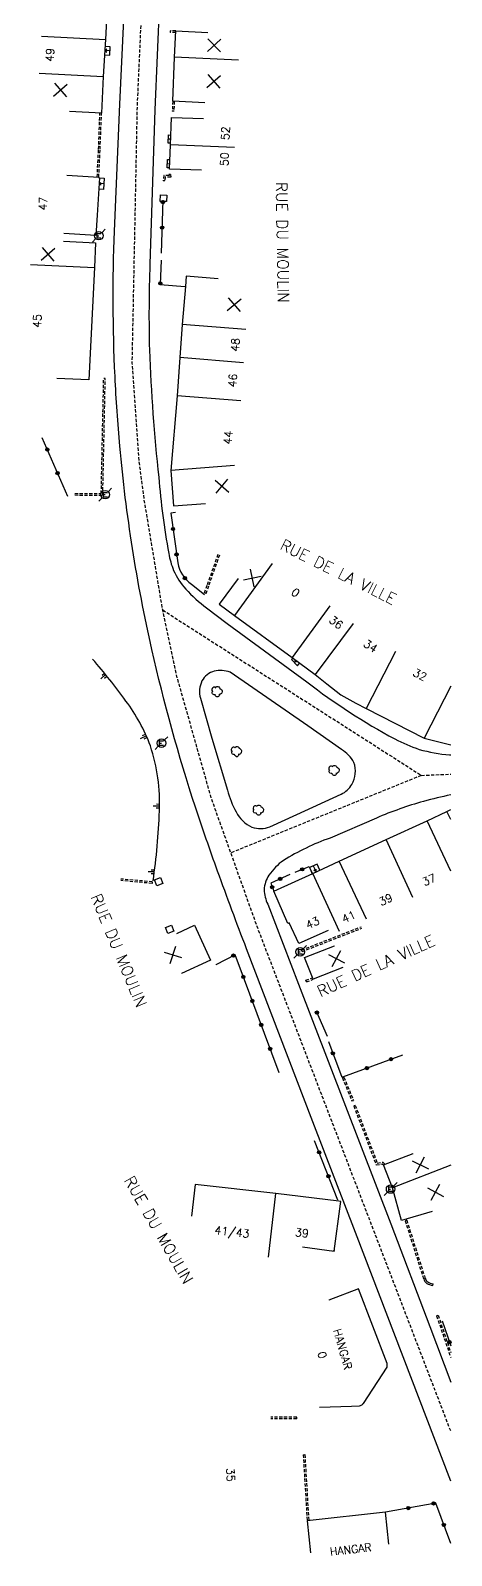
# Model space of a CAD drawing. Header units: millimetres. Extents: x 146000 to 147000, y 131000 to 131923.
# Drawn here: x 146934.4 to 147000.1, y 131423.5 to 131661.8 of the extents above; entities that cross this region are included whole.
import ezdxf
from ezdxf.enums import TextEntityAlignment as Align

# ---------------------------------------------------------------- set-up
doc = ezdxf.new("R2010")
doc.units = ezdxf.units.MM
doc.linetypes.add('DASHED', pattern=[0.75, 0.5, -0.25])
doc.layers.get('0').update_dxf_attribs({"linetype": 'CONTINUOUS'})
for name, color, linetype in [('W0001', 6, 'DASHED'), ('W0008', 7, 'CONTINUOUS'), ('W0100', 7, 'CONTINUOUS'), ('W0112', 1, 'DASHED'), ('W0211', 2, 'CONTINUOUS'), ('W0300', 7, 'CONTINUOUS'), ('W0322', 7, 'CONTINUOUS'), ('W0471', 7, 'CONTINUOUS'), ('W0984', 7, 'CONTINUOUS'), ('W0989', 7, 'CONTINUOUS'), ('W0991', 7, 'CONTINUOUS'), ('W1102', 7, 'CONTINUOUS')]:
    doc.layers.add(name, color=color, linetype=linetype)
doc.styles.get("Standard").update_dxf_attribs({"font": 'romans.shx', "width": 0.85})

# ---------------------------------------------------------------- blocks, each defined once
blk = doc.blocks.new('t211o')
at = {"color": 0, "linetype": 'Continuous'}
for p, q in [((-0.29, 0.5), (-0.29, 0)), ((0, 1), (0, 0)), ((0.29, 0.5), (0.29, 0))]:
    blk.add_line(p, q, dxfattribs=at)
blk = doc.blocks.new('t991o')
at = {"color": 0, "linetype": 'Continuous'}
for p, q in [((-1, 1), (1, -1)), ((-1, -1), (1, 1))]:
    blk.add_line(p, q, dxfattribs=at)
blk = doc.blocks.new('t322o')
at = {"color": 0, "linetype": 'Continuous'}
for radius in [0.25, 0.15]:
    blk.add_circle((0, 0), radius, dxfattribs=at)
blk = doc.blocks.new('T300')
for p, q in [((-0.8, 0.51), (-0.86, 0.34)), ((-0.86, 0.34), (-0.86, 0.17)), ((-0.86, 0.17), (-0.74, 0.06)), ((-0.69, 0.63), (-0.8, 0.51)), ((-0.8, -0.06), (-0.74, 0.06)), ((-0.74, 0.06), (-0.69, 0.11)), ((-0.57, 0.69), (-0.69, 0.63)), ((-0.46, 0.69), (-0.57, 0.69)), ((-0.29, 0.63), (-0.46, 0.69)), ((-0.29, 0.63), (-0.17, 0.74)), ((-0.23, 0.57), (-0.29, 0.63)), ((-0.17, 0.74), (-0.06, 0.8)), ((-0.06, 0.8), (0.06, 0.8)), ((0.06, 0.8), (0.23, 0.74)), ((0.23, 0.74), (0.34, 0.63)), ((0.34, 0.63), (0.4, 0.51)), ((0.46, 0.46), (0.34, 0.46)), ((0.4, 0.51), (0.4, 0.46)), ((0.57, 0.4), (0.46, 0.46)), ((0.57, 0.4), (0.69, 0.29)), ((0.69, 0.29), (0.74, 0.17)), ((0.74, 0.06), (0.69, -0.17)), ((0.74, 0.17), (0.74, 0.06)), ((-0.8, -0.17), (-0.8, -0.06)), ((-0.8, -0.23), (-0.8, -0.17)), ((-0.74, -0.34), (-0.8, -0.23)), ((-0.69, -0.4), (-0.74, -0.34)), ((-0.51, -0.46), (-0.69, -0.4)), ((-0.4, -0.46), (-0.51, -0.46)), ((-0.4, -0.46), (-0.34, -0.46)), ((-0.34, -0.46), (-0.34, -0.4)), ((-0.34, -0.51), (-0.34, -0.46)), ((-0.29, -0.63), (-0.34, -0.51)), ((-0.17, -0.74), (-0.29, -0.63)), ((-0.06, -0.8), (-0.17, -0.74)), ((0.06, -0.8), (-0.06, -0.8)), ((0.17, -0.74), (0.06, -0.8)), ((0.23, -0.69), (0.17, -0.74)), ((0.29, -0.46), (0.23, -0.46)), ((0.29, -0.63), (0.23, -0.69)), ((0.46, -0.4), (0.29, -0.46)), ((0.34, -0.51), (0.29, -0.63)), ((0.34, -0.51), (0.34, -0.46)), ((0.57, -0.34), (0.46, -0.4)), ((0.63, -0.29), (0.57, -0.34)), ((0.69, -0.17), (0.63, -0.29))]:
    blk.add_line(p, q)
blk = doc.blocks.new('T471')
for p, q in [((-0.333334, 0.333334), (-0.333334, -0.333334)), ((-0.333334, 0.333334), (0.333334, 0.333334)), ((-0.333334, 0), (0, 0)), ((0.500001, 0.500001), (1.000002, 1.000002)), ((-0.500001, -0.500001), (-1.000002, -1.000002)), ((-0.333334, -0.333334), (0.333334, -0.333334))]:
    blk.add_line(p, q)
blk.add_ellipse((0, 0), major_axis=(0.471405, 0.471405), ratio=1, start_param=5.4977871438, end_param=11.780972451)
blk = doc.blocks.new('t112o')
at = {"color": 0, "linetype": 'Continuous'}
for p, q in [((-0.5, 0.5), (0.5, 0.5)), ((-0.5, -0.5), (-0.5, 0.5)), ((0.5, 0.5), (0.5, -0.5)), ((0.5, -0.5), (-0.5, -0.5))]:
    blk.add_line(p, q, dxfattribs=at)

msp = doc.modelspace()

# ---------------------------------------------------------------- linework, layer by layer
at = {"layer": 'W0001', "flags": 128}
for points in [[(147000, 131443), (146969.78, 131521.82), (146965.68, 131533.32), (146962.65, 131541.81), (146957.15, 131561.29), (146955.04, 131571.27), (146952.17, 131588.49), (146951.39, 131594.43), (146950.29, 131609.84), (146951.09, 131649.87), (146952.4, 131679.23), (146954.65, 131701.48), (146961.87, 131703.55), (146986.43, 131714.89), (147000, 131721.43)], [(146955.04, 131571.27), (146995.43, 131545.43), (146965.68, 131533.32), (146965.68, 131533.32)], [(146995.43, 131545.43), (147000, 131545.63)]]:
    msp.add_lwpolyline(points, dxfattribs=at)
at = {"layer": 'W0008', "flags": 128}
for points in [[(146957.71, 131702.77), (146956.97, 131698.25), (146954.91, 131675.07), (146953.84, 131649.41), (146953.05, 131625.29, 0.0155), (146952.97, 131611.91, 0.0171), (146954.42, 131592, 0.025), (146955.99, 131580.12, 0.0499), (146956.73, 131577.46, 0.0814), (146958.65, 131574.54, 0.0503), (146961.9, 131571.59), (146965.11, 131569.16), (146977.55, 131560.03, 0.0404), (146991.26, 131551.13, 0.0425), (146995.09, 131549.5, 0.0537), (146999.83, 131548.65, 0.000638), (147000, 131548.63, 0.0016)], [(147000, 131435.15), (146985.16, 131474), (146978.49, 131491.28), (146968.13, 131518.35, -0.005), (146963.61, 131530.47, -0.0075), (146960.16, 131540.47, -0.0235), (146953.35, 131565.09, -0.0164), (146950.33, 131580.89, -0.0165), (146948.35, 131596.86, -0.0107), (146947.61, 131607.77, -0.0221), (146947.52, 131630.46), (146948.34, 131650.32), (146949.89, 131683.4), (146951.59, 131700.2), (146951.59, 131700.2)], [(146965.57, 131561.58, 0.1156), (146963.1, 131561.73, 0.2026), (146961.17, 131560.18, 0.1895), (146960.95, 131557.49), (146962.71, 131551.27), (146965.14, 131543.14, 0.0609), (146966.53, 131539.71, 0.167), (146968.98, 131537.35, 0.1956), (146971.76, 131537.41), (146975.98, 131539.34), (146982.9, 131542.5, 0.1538), (146984.55, 131544.02, 0.2311), (146984.88, 131547.45, 0.1331), (146982.97, 131549.46), (146977.69, 131553.18), (146965.57, 131561.58), (146965.57, 131561.58)], [(147000, 131542.39, 0.012494), (146995.77, 131541.36, 0.0339), (146988.4, 131538.76), (146981.17, 131535.64, 0.0542), (146973.89, 131532.13, 0.0967), (146971.63, 131529.83, 0.1348), (146970.88, 131527.58, 0.0949), (146971.43, 131525.3), (146976.25, 131512.82), (146990.63, 131475.38), (146996.74, 131459.35), (147000, 131450.65)]]:
    msp.add_lwpolyline(points, format="xyb", dxfattribs=at)
at = {"layer": 'W0100'}
for p, q in [((146945.99, 131658.67), (146946.34, 131658.92)), ((146945.99, 131658.67), (146946.32, 131658.4)), ((146946.82, 131658.63), (146945.99, 131658.67)), ((146955.93, 131644.86), (146956.3, 131644.84)), ((146956.3, 131644.84), (146956.15, 131644.73)), ((146956.3, 131644.84), (146956.16, 131644.97)), ((146956.15, 131641), (146956.03, 131641.1)), ((146955.78, 131641.01), (146956.15, 131641)), ((146956.15, 131641), (146956.02, 131640.9)), ((146945.13, 131637.9), (146945.44, 131638.08)), ((146945.13, 131637.9), (146945.42, 131637.7)), ((146945.86, 131637.86), (146945.13, 131637.9)), ((146975.61, 131563.03), (146975.87, 131563.37)), ((146975.87, 131563.37), (146975.64, 131563.25)), ((146975.87, 131563.37), (146975.82, 131563.11)), ((146978.55, 131531.31), (146979, 131530.35)), ((146979, 131530.35), (146978.66, 131530.62)), ((146979, 131530.35), (146979, 131530.78))]:
    msp.add_line(p, q, dxfattribs=at)
at = {"layer": 'W0100', "flags": 128}
for points in [[(146942.75, 131692.44), (146947.75, 131692.14), (146947.36, 131685.76), (146948.6, 131685.67), (146948.27, 131680.4), (146947.14, 131680.47), (146946.86, 131675.11), (146946.69, 131671.57), (146946.09, 131660.39), (146945.77, 131654.63), (146945.49, 131648.88), (146940.49, 131649.14), (146940.49, 131649.14)], [(146961.6, 131650.53), (146956.6, 131650.75), (146956.88, 131657.63), (146957.09, 131661.74), (146962.08, 131661.52), (146962.08, 131661.52)], [(146945.96, 131658.03), (146946.79, 131657.98), (146946.85, 131659.27), (146946.03, 131659.32), (146946.03, 131659.32)], [(146961.12, 131639.98), (146956.12, 131640.16), (146956.27, 131643.92), (146956.43, 131648.23), (146961.42, 131648.04), (146961.42, 131648.04)], [(146956.28, 131644.21), (146955.89, 131644.22), (146955.97, 131645.49), (146956.33, 131645.48), (146956.33, 131645.48)], [(146956.13, 131640.35), (146955.76, 131640.36), (146955.79, 131641.66), (146956.18, 131641.65), (146956.18, 131641.65)], [(146940.08, 131639.19), (146945.07, 131638.89), (146945.08, 131638.78), (146945.18, 131638.79), (146944.84, 131632.95), (146944.62, 131629.77), (146939.63, 131630.08), (146939.63, 131630.08)], [(146945.18, 131638.79), (146945.92, 131638.76), (146945.81, 131636.97), (146945.08, 131637.01), (146945.08, 131637.01)], [(146939.55, 131628.89), (146944.54, 131628.65), (146944.4, 131624.77), (146943.49, 131607.21), (146938.5, 131607.45), (146938.5, 131607.45)], [(146963.7, 131623.02), (146958.72, 131623.45), (146958.58, 131621.81), (146958.07, 131615.89), (146957.7, 131610.71), (146957.28, 131604.73), (146956.29, 131593.09), (146956.73, 131587.54), (146961.71, 131587.93), (146961.71, 131587.93)], [(146966.8, 131576.21), (146963.86, 131572.17), (146966.26, 131570.43), (146975.24, 131563.84), (146978.82, 131561.17), (146980.64, 131559.73), (146982.84, 131557.99), (146985.2, 131556.71), (146986.8, 131555.9), (146995.86, 131551.27), (147000, 131550.18)], [(146980.89, 131521.18), (146976.3, 131519.18), (146974.76, 131522.37), (146974.57, 131522.29), (146972.37, 131527.36), (146978.5, 131530.12), (146982.61, 131532.02), (146989.93, 131535.43), (146996.33, 131538.32), (146999.39, 131539.81), (147000, 131540.09)], [(146979.57, 131530.61), (146979.13, 131531.56), (146977.97, 131531.06), (146978.42, 131530.08), (146978.42, 131530.08)], [(146957.24, 131520.75), (146960.02, 131522.04), (146962.53, 131516.57), (146957.99, 131514.48), (146957.99, 131514.48)], [(146983.18, 131515.39), (146978.53, 131513.57), (146977.19, 131516.99), (146981.84, 131518.82), (146981.84, 131518.82)], [(146997.13, 131477.27), (146992.31, 131475.91), (146990.89, 131480.98), (146989.5, 131484.56), (146994.16, 131486.37), (146994.16, 131486.37)], [(146976.85, 131471.79), (146981.8, 131471.11), (146982.8, 131478.49), (146982.86, 131478.88), (146982.54, 131478.92), (146972.7, 131480.09), (146960.12, 131481.53), (146959.55, 131476.56), (146959.55, 131476.56)], [(146981.7, 131471.12), (146981.72, 131471.21), (146981.81, 131471.2), (146981.8, 131471.11), (146981.7, 131471.12), (146981.7, 131471.12)], [(146990.35, 131425.32), (146989.8, 131430.3), (146977.59, 131428.95), (146978.14, 131423.98), (146978.14, 131423.98)]]:
    msp.add_lwpolyline(points, dxfattribs=at)
at = {"layer": 'W0100'}
msp.add_lwpolyline([(146975.33, 131563.77), (146975.15, 131563.53), (146976.08, 131562.53), (146976.4, 131562.97)], dxfattribs=at)
at = {"layer": 'W0100', "flags": 128}
msp.add_lwpolyline([(146979.53, 131446.72), (146984.53, 131446.89), (146985.76, 131446.93, 0.1088), (146986.03, 131447.02, 0.1308), (146986.38, 131447.31), (146990.1, 131452.99), (146990.06, 131453.55), (146985.63, 131465.23), (146980.96, 131463.45), (146980.96, 131463.45)], format="xyb", dxfattribs=at)
at = {"layer": 'W0112'}
for p, q in [((146956.24, 131661.51), (146956.25, 131661.76)), ((146957.08, 131661.49), (146956.24, 131661.51)), ((146957.09, 131661.74), (146956.25, 131661.76)), ((146956.6, 131650.75), (146956.54, 131649.2)), ((146956.85, 131650.74), (146956.79, 131649.19)), ((146945.03, 131643.27), (146945.24, 131648.89)), ((146945.28, 131643.26), (146945.49, 131648.88)), ((146956.79, 131649.19), (146956.54, 131649.2)), ((146944.82, 131638.91), (146945.03, 131643.27)), ((146945.07, 131638.89), (146945.28, 131643.26)), ((146955.2, 131639.16), (146955.11, 131638.33)), ((146956.03, 131639.14), (146955.2, 131639.16)), ((146955.42, 131638.9), (146955.36, 131638.31)), ((146956.29, 131638.89), (146955.42, 131638.9)), ((146956.27, 131639.3), (146956.02, 131639.29)), ((146956.02, 131639.29), (146956.03, 131639.14)), ((146956.27, 131639.3), (146956.29, 131638.89)), ((146955.36, 131638.31), (146955.11, 131638.33)), ((146945.45, 131589.45), (146945.83, 131607.46)), ((146945.69, 131589.2), (146946.08, 131607.46)), ((146946.08, 131607.46), (146945.83, 131607.46)), ((146941.33, 131589.49), (146945.45, 131589.45)), ((146941.33, 131589.24), (146945.69, 131589.2)), ((146962.04, 131575.26), (146963.71, 131579.98)), ((146962.28, 131575.18), (146963.94, 131579.89)), ((146961.58, 131573.95), (146962.04, 131575.26)), ((146961.81, 131573.87), (146962.28, 131575.18)), ((146961.81, 131573.87), (146961.58, 131573.95)), ((146953.41, 131528.8), (146948.51, 131529.24)), ((146953.38, 131528.55), (146948.49, 131528.99)), ((146953.41, 131528.8), (146953.38, 131528.55)), ((146976.72, 131518.14), (146986.03, 131521.79)), ((146976.81, 131517.91), (146986.13, 131521.56)), ((146976.81, 131517.91), (146976.72, 131518.14)), ((146977.41, 131513.42), (146978.44, 131513.8)), ((146977.5, 131513.18), (146977.41, 131513.42)), ((146977.5, 131513.18), (146978.53, 131513.57)), ((146983.1, 131498.19), (146983.33, 131498.28)), ((146983.1, 131498.19), (146984.58, 131494.56)), ((146983.33, 131498.28), (146984.81, 131494.65)), ((146984.58, 131494.56), (146984.81, 131494.65)), ((146985.09, 131493.88), (146984.86, 131493.79)), ((146984.86, 131493.79), (146988.38, 131484.57)), ((146985.09, 131493.88), (146988.54, 131484.85)), ((146988.38, 131484.57), (146989.32, 131484.74)), ((146988.54, 131484.85), (146989.4, 131485.01)), ((146989.32, 131484.74), (146989.5, 131484.56)), ((146989.4, 131485.01), (146989.75, 131484.66)), ((146993.13, 131475.94), (146992.89, 131475.86)), ((146992.89, 131475.86), (146995.65, 131467.14)), ((146993.13, 131475.94), (146995.89, 131467.22)), ((146995.65, 131467.14), (146995.72, 131466.94)), ((146995.89, 131467.22), (146995.96, 131467.02)), ((146995.72, 131466.94), (146995.79, 131466.75)), ((146995.79, 131466.75), (146995.88, 131466.55)), ((146995.88, 131466.55), (146995.98, 131466.37)), ((146995.96, 131467.02), (146996.02, 131466.84)), ((146995.98, 131466.37), (146996.1, 131466.22)), ((146996.02, 131466.84), (146996.1, 131466.66)), ((146996.1, 131466.66), (146996.18, 131466.51)), ((146996.1, 131466.22), (146996.27, 131466.07)), ((146996.18, 131466.51), (146996.28, 131466.39)), ((146996.27, 131466.07), (146996.48, 131465.96)), ((146996.28, 131466.39), (146996.41, 131466.28)), ((146996.41, 131466.28), (146996.58, 131466.19)), ((146996.48, 131465.96), (146996.71, 131465.87)), ((146996.58, 131466.19), (146996.79, 131466.11)), ((146996.71, 131465.87), (146996.95, 131465.8)), ((146996.79, 131466.11), (146997.01, 131466.04)), ((146996.95, 131465.8), (146997.2, 131465.73)), ((146997.01, 131466.04), (146997.26, 131465.97)), ((146997.2, 131465.73), (146997.26, 131465.97)), ((146997.8, 131461), (146998.04, 131461.08)), ((146997.8, 131461), (147000, 131454.5)), ((146998.04, 131461.08), (147000, 131455.28)), ((146975.97, 131445.15), (146971.9, 131445.16)), ((146975.97, 131444.9), (146971.9, 131444.91)), ((146975.97, 131444.9), (146975.97, 131445.15)), ((146976.98, 131439.3), (146977.23, 131439.32)), ((146976.98, 131439.3), (146977.59, 131428.95)), ((146977.23, 131439.32), (146977.84, 131428.98))]:
    msp.add_line(p, q, dxfattribs=at)
at = {"layer": 'W0211', "flags": 128}
msp.add_lwpolyline([(146953.55, 131528.95, 0.0263), (146954.53, 131539.87, 0.09), (146953.12, 131550.05, 0.0688), (146949.31, 131557.05, 0.0207), (146944.09, 131563.61), (146944.09, 131563.61)], format="xyb", dxfattribs=at)
at = {"layer": 'W0322'}
for p, q in [((146955.08, 131635.28), (146954.83, 131627.01)), ((146979.05, 131508.49), (146980.71, 131504.7)), ((146980.93, 131503.84), (146983, 131498.26)), ((146983.17, 131498.32), (146992.55, 131501.78)), ((146982.36, 131479.07), (146978.74, 131488.36))]:
    msp.add_line(p, q, dxfattribs=at)
at = {"layer": 'W0322', "flags": 128}
for points in [[(146954.79, 131625.95), (146954.67, 131622.13), (146958.48, 131621.82), (146958.48, 131621.82)], [(146940.23, 131589), (146938.78, 131592.33), (146936.24, 131598.16), (146936.24, 131598.16)], [(146974.87, 131529.95), (146971.9, 131528.57), (146972.37, 131527.36), (146972.37, 131527.36)], [(146975.7, 131530.33), (146977.89, 131531.17), (146978.4, 131530.07), (146978.4, 131530.07)], [(146973.22, 131498.96), (146966.34, 131517.42), (146963.33, 131515.81), (146963.33, 131515.81)], [(146998.67, 131460.23), (147000, 131456.31)], [(147000, 131425.42), (146997.66, 131431.74), (146989.8, 131430.3), (146989.8, 131430.3)]]:
    msp.add_lwpolyline(points, dxfattribs=at)
msp.add_lwpolyline([(146957.02, 131586.49), (146956.33, 131586.4), (146957.39, 131578.63, 0.1887), (146959.52, 131575.3), (146961.58, 131573.69), (146961.58, 131573.69)], format="xyb", dxfattribs=at)
at = {"layer": 'W1102'}
for p, q in [((146936.11, 131660.92), (146946.09, 131660.39)), ((146966.87, 131657.19), (146956.88, 131657.63)), ((146935.78, 131655.15), (146945.77, 131654.63)), ((146966.26, 131643.54), (146956.27, 131643.92)), ((146934.41, 131625.27), (146944.4, 131624.77)), ((146968.04, 131615.09), (146958.07, 131615.89)), ((146967.67, 131609.91), (146957.7, 131610.71)), ((146967.25, 131603.93), (146957.28, 131604.73)), ((146966.26, 131593.87), (146956.29, 131593.09)), ((146972.13, 131578.52), (146966.26, 131570.43)), ((146981.11, 131571.93), (146975.24, 131563.84)), ((146984.8, 131569.18), (146978.82, 131561.17)), ((146991.36, 131564.81), (146986.8, 131555.9)), ((147000, 131559.35), (146995.86, 131551.27)), ((147000, 131538.53), (146999.39, 131539.81)), ((147000, 131530.48), (146996.33, 131538.32)), ((146994.09, 131526.34), (146989.93, 131535.43)), ((146986.83, 131522.96), (146982.61, 131532.02)), ((146982.66, 131521.02), (146978.5, 131530.12)), ((147000, 131484.51), (146990.89, 131480.98)), ((146971.56, 131470.15), (146972.7, 131480.09))]:
    msp.add_line(p, q, dxfattribs=at)

# ---------------------------------------------------------------- block references
at = {"layer": 'W0112'}
for p, rotation in [((146955.16, 131635.59), 87.43170000000002), ((146954.42, 131528.84), 290.6890000000001), ((146956.12, 131521.37), 290.6890000000001)]:
    msp.add_blockref('t112o', p, dxfattribs=dict(at, rotation=rotation))
at = {"layer": 'W0211'}
for p, rotation in [((146946.14, 131561.17), 129.1187739548533), ((146952.47, 131551.62), 113.9858403771058), ((146954.55, 131540.66), 88.64257544969236), ((146954.55, 131540.66), 88.64257544969236), ((146953.75, 131530.39), 88.64257544969236)]:
    msp.add_blockref('t211o', p, dxfattribs=dict(at, rotation=rotation))
at = {"layer": 'W0300'}
for p in [(146963.57, 131558.5), (146966.61, 131549.15), (146981.83, 131546.2), (146970.02, 131539.99)]:
    msp.add_blockref('T300', p, dxfattribs=at)
at = {"layer": 'W0322'}
for p, rotation in [((146955.07, 131635), 268.2793039197529), ((146954.95, 131631.01), 268.2793039197529), ((146954.67, 131622.3), 268.1173797505075), ((146937.04, 131596.33), 113.5526654951729), ((146938.63, 131592.66), 113.5526654951729), ((146956.66, 131583.92), 277.779904431471), ((146957.21, 131579.95), 277.779904431471), ((146958.51, 131576.25), 309.3311229801456), ((146973.39, 131529.26), 204.94253733981), ((146976.8, 131530.75), 204.94253733981), ((146972.13, 131527.96), 204.94253733981), ((146966.07, 131517.28), 208.1713420335336), ((146967.63, 131513.95), 110.4393045658476), ((146969.03, 131510.2), 110.4393045658476), ((146979.11, 131508.37), 293.605716685761), ((146970.42, 131506.45), 110.4393045658476), ((146971.82, 131502.7), 110.4393045658476), ((146981.61, 131502.01), 290.294392129585), ((146990.67, 131501.09), 20.25635339010491), ((146986.92, 131499.7), 20.25635339010491), ((146979.46, 131486.53), 111.3090068222604), ((146980.91, 131482.8), 111.3090068222604), ((146999.8, 131456.89), 288.7801894700672), ((146997.32, 131431.68), 190.4203231941534), ((146993.38, 131430.95), 190.4203231941534), ((146998.93, 131428.32), 110.2957131861764)]:
    msp.add_blockref('t322o', p, dxfattribs=dict(at, rotation=rotation))
at = {"layer": 'W0471'}
for p in [(146945.07, 131629.75), (146946.07, 131589.29), (146954.85, 131550.47), (146976.51, 131517.87), (146990.62, 131480.8)]:
    msp.add_blockref('T471', p, dxfattribs=at)
at = {"layer": 'W0991'}
for p, rotation in [((146963.08, 131659.49), 358.1262199341371), ((146939.08, 131652.51), 356.5164031759925), ((146963.01, 131653.85), 356.0928827812654), ((146937.14, 131626.86), 356.070222930637), ((146966.2, 131618.96), 355.7508991826692), ((146964.29, 131590.62), 4.424209313603106), ((146969.03, 131576.27), 56.19979385490372), ((146956.64, 131517.4), 27.05985483042082), ((146982.17, 131516.8), 17.01975776712022), ((146995.26, 131484.59), 18.30356007417291), ((146997.61, 131480.3), 16.819795656518)]:
    msp.add_blockref('t991o', p, dxfattribs=dict(at, rotation=rotation))

# ---------------------------------------------------------------- texts
at = {"layer": 'W0984'}
for rotation, p in [(285.7786, (146983.15, 131455.78)), (6.2617, (146984.39, 131424.5))]:
    msp.add_text('HANGAR', height=1.25, rotation=rotation, dxfattribs=at).set_placement(p, align=Align.MIDDLE)
at = {"layer": 'W0989'}
for s, rotation, p in [('RUE DU MOULIN', 270.936, (146973.76, 131628.71)), ('RUE DE LA VILLE', 333.6027, (146982.45, 131577.22)), ('RUE DU MOULIN', 292.6713, (146948.2, 131518.07)), ('RUE DE LA VILLE', 24.5009, (146988.33, 131515.66)), ('RUE DU MOULIN', 299.8894, (146954.42, 131474.43))]:
    msp.add_text(s, height=1.75, rotation=rotation, dxfattribs=at).set_placement(p, align=Align.MIDDLE)
at = {"layer": 'W0991'}
for s, rotation, p in [('49', 86.7674, (146937.44, 131657.99)), ('52', 87.907, (146964.84, 131645.76)), ('50', 87.767, (146964.69, 131641.71)), ('47', 87.1554, (146936.36, 131634.75)), ('45', 87.0351, (146935.46, 131616.43)), ('48', 85.9204, (146966.36, 131612.69)), ('46', 86.0082, (146965.97, 131607.13)), ('44', 85.135, (146965.26, 131598.19)), ('0', 323.7342, (146975.78, 131573.99)), ('36', 323.2689, (146982.11, 131569.32)), ('34', 326.6036, (146987.49, 131565.63)), ('32', 332.8985, (146995.2, 131561.15)), ('37', 24.231, (146996.62, 131529.12)), ('39', 24.9991, (146989.86, 131526.03)), ('43', 24.2246, (146978.43, 131522.41)), ('41', 24.8524, (146984.08, 131523.34)), ('41/43', 353.4583, (146965.86, 131474.02)), ('39', 353.2454, (146976.78, 131473.95)), ('0', 285.7786, (146979.94, 131454.87)), ('35', 272.8398, (146965.64, 131436.16))]:
    msp.add_text(s, height=1.25, rotation=rotation, dxfattribs=at).set_placement(p, align=Align.MIDDLE)

doc.saveas('drawing.dxf')
